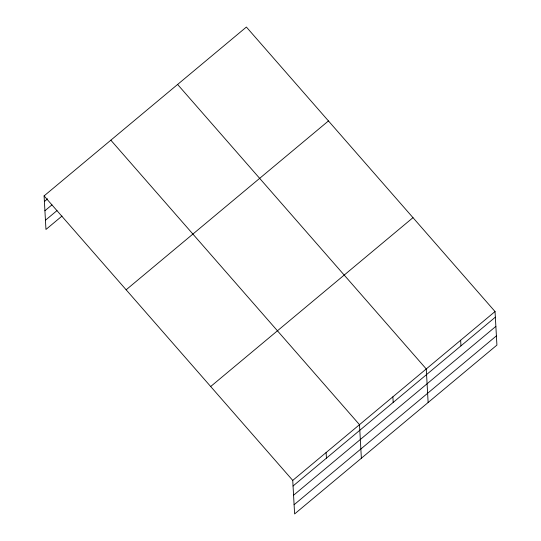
<?xml version="1.0" encoding="UTF-8"?>
<svg xmlns="http://www.w3.org/2000/svg" width="541" height="541" viewBox="0 0 541 541"><rect width="100%" height="100%" fill="white"/><g stroke="black" fill="none" stroke-linecap="round" stroke-linejoin="round"><path stroke-width="0.81" d="M44.085 195.903L246.392 27.05L495.042 311.542L496.915 345.097L294.608 513.95L292.735 480.401L44.085 195.903L45.958 229.458L62.005 216.062M44.396 201.516L47.608 198.838M44.91 210.74L51.977 204.843M45.444 220.234L57.001 210.591M126.141 289.787L328.448 120.934M210.679 386.517L412.986 217.658M292.735 480.401L495.042 311.542M293.046 486.007L495.353 317.154M293.56 495.231L495.867 326.372M294.094 504.726L496.401 335.873M177.604 84.464L426.254 368.955L428.134 402.504M110.844 140.187L359.495 424.678L361.368 458.227M460.648 340.248L460.959 345.855M392.874 396.817L393.192 402.423M326.115 452.54L326.426 458.146"/></g></svg>
